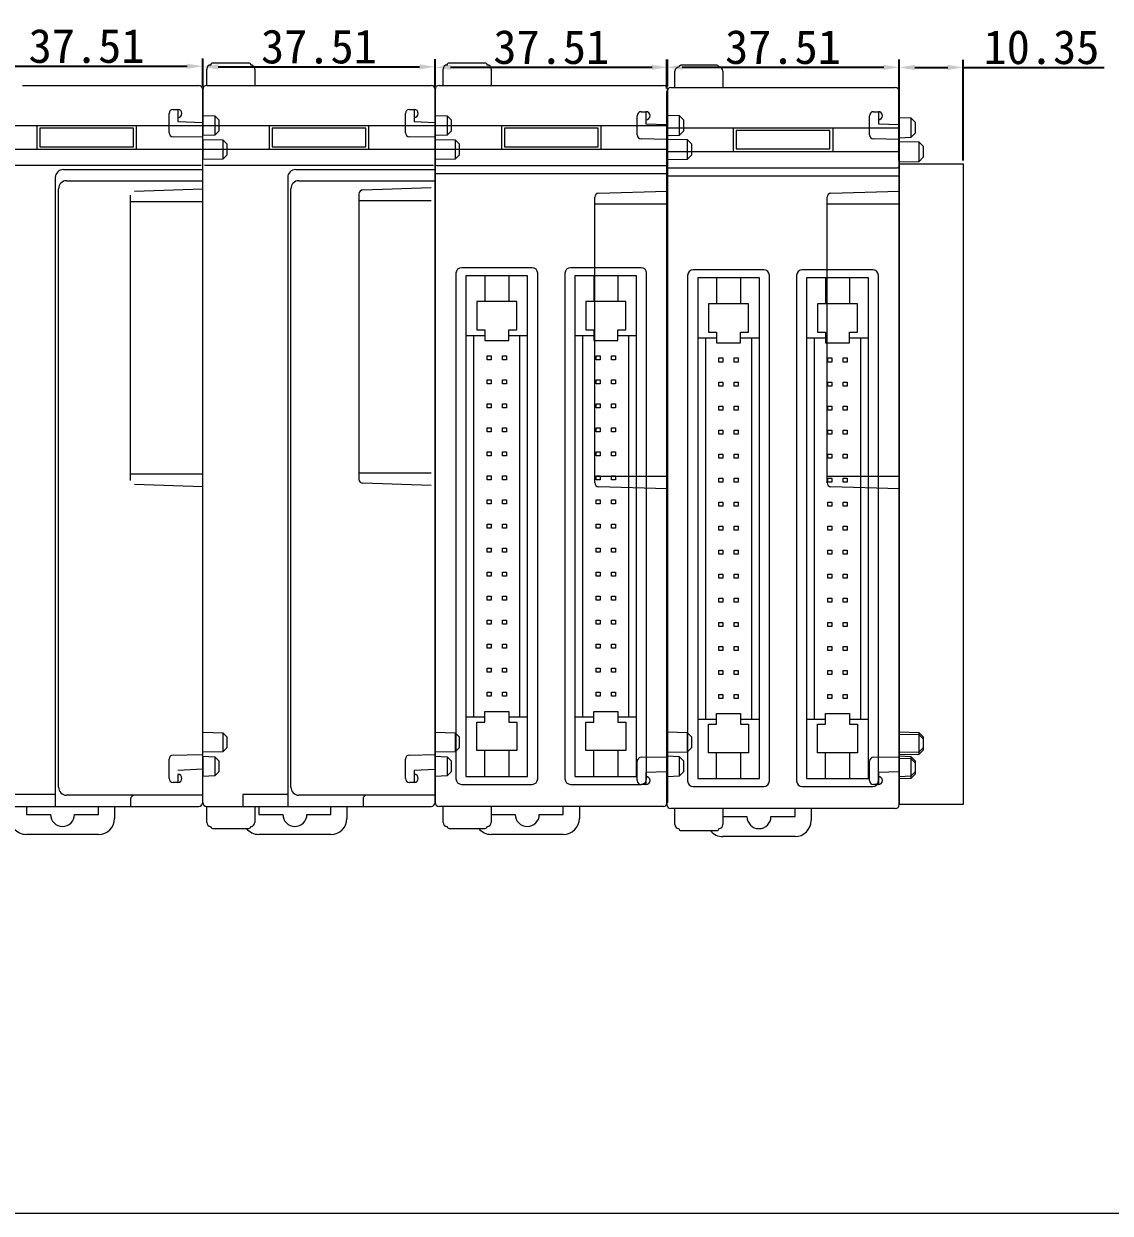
# Model space of a CAD drawing. Extents: x 33864 to 41687, y -3582 to -110.
# Drawn here: x 38381.1 to 38556.5, y -726.8 to -534.7 of the extents above; entities that cross this region are included whole.
import ezdxf

# ---------------------------------------------------------------- set-up
doc = ezdxf.new("R2010")
doc.units = 0
doc.header["$MEASUREMENT"] = 0
doc.layers.add('1', color=3, linetype='Continuous', lineweight=20)
doc.layers.add('AE_BOR', color=1, linetype='Continuous')
doc.layers.add('细实线层', color=7, linetype='Continuous')
doc.dimstyles.new('AM_ISO', dxfattribs={"dimtxt": 5.5, "dimasz": 2.5, "dimexe": 1.25, "dimexo": 0.5, "dimgap": 0.5, "dimtad": 1, "dimdsep": 46, "dimtxsty": 'Standard', "dimcen": 0, "dimclrd": 5, "dimclre": 5, "dimclrt": 1, "dimadec": 0, "dimazin": 2, "dimtp": 0.1, "dimtm": 0.1, "dimtfac": 0.71, "dimtmove": 0, "dimatfit": 3, "dimfxl": 1, "dimtfillclr": 6, "dimlwd": -1, "dimlwe": -1, "dimarcsym": 0})

# ---------------------------------------------------------------- blocks, each defined once
blk = doc.blocks.new('*D153')
at = {"layer": 'Defpoints', "color": 0, "lineweight": 0}
for p in [(38410.04, -541.57), (38372.52, -545.32), (38410.04, -545.32)]:
    blk.add_point(p, dxfattribs=at)
at = {"layer": '细实线层', "color": 5}
for p, q in [((38372.52, -544.82), (38372.52, -540.32)), ((38375.02, -541.57), (38407.54, -541.57)), ((38410.04, -544.82), (38410.04, -540.32))]:
    blk.add_line(p, q, dxfattribs=at)
at = {"layer": '细实线层', "color": 5, "lineweight": 0}
for points in [[(38375.02, -541.15), (38375.02, -541.99), (38372.52, -541.57)], [(38407.54, -541.99), (38407.54, -541.15), (38410.04, -541.57)]]:
    blk.add_solid(points, dxfattribs=at)
at = {"layer": '细实线层', "color": 1, "lineweight": 0, "insert": (38391.28, -538.32), "char_height": 5.5, "attachment_point": 5}
blk.add_mtext('37.51', dxfattribs=at)
blk = doc.blocks.new('*D154')
at = {"layer": 'Defpoints', "color": 0, "lineweight": 0}
for p in [(38447.55, -541.66), (38410.04, -545.32), (38447.55, -545.32)]:
    blk.add_point(p, dxfattribs=at)
at = {"layer": '细实线层', "color": 5}
for p, q in [((38410.04, -544.82), (38410.04, -540.41)), ((38412.54, -541.66), (38445.05, -541.66)), ((38447.55, -544.82), (38447.55, -540.41))]:
    blk.add_line(p, q, dxfattribs=at)
at = {"layer": '细实线层', "color": 5, "lineweight": 0}
for points in [[(38412.54, -541.25), (38412.54, -542.08), (38410.04, -541.66)], [(38445.05, -542.08), (38445.05, -541.25), (38447.55, -541.66)]]:
    blk.add_solid(points, dxfattribs=at)
at = {"layer": '细实线层', "color": 1, "lineweight": 0, "insert": (38428.8, -538.41), "char_height": 5.5, "attachment_point": 5}
blk.add_mtext('37.51', dxfattribs=at)
blk = doc.blocks.new('*D155')
at = {"layer": 'Defpoints', "color": 0, "lineweight": 0}
for p in [(38485.07, -541.74), (38447.55, -545.32), (38485.07, -545.32)]:
    blk.add_point(p, dxfattribs=at)
at = {"layer": '细实线层', "color": 5}
for p, q in [((38447.55, -544.82), (38447.55, -540.49)), ((38485.07, -544.82), (38485.07, -540.49)), ((38450.05, -541.74), (38482.57, -541.74))]:
    blk.add_line(p, q, dxfattribs=at)
at = {"layer": '细实线层', "color": 5, "lineweight": 0}
for points in [[(38450.05, -541.32), (38450.05, -542.15), (38447.55, -541.74)], [(38482.57, -542.15), (38482.57, -541.32), (38485.07, -541.74)]]:
    blk.add_solid(points, dxfattribs=at)
at = {"layer": '细实线层', "color": 1, "lineweight": 0, "insert": (38466.31, -538.49), "char_height": 5.5, "attachment_point": 5}
blk.add_mtext('37.51', dxfattribs=at)
blk = doc.blocks.new('*D156')
at = {"layer": 'Defpoints', "color": 0, "lineweight": 0}
for p in [(38522.48, -541.74), (38484.96, -545.67), (38522.48, -545.67)]:
    blk.add_point(p, dxfattribs=at)
at = {"layer": '细实线层', "color": 5}
for p, q in [((38484.96, -545.17), (38484.96, -540.49)), ((38522.48, -545.17), (38522.48, -540.49)), ((38487.46, -541.74), (38519.98, -541.74))]:
    blk.add_line(p, q, dxfattribs=at)
at = {"layer": '细实线层', "color": 5, "lineweight": 0}
for points in [[(38487.46, -541.33), (38487.46, -542.16), (38484.96, -541.74)], [(38519.98, -542.16), (38519.98, -541.33), (38522.48, -541.74)]]:
    blk.add_solid(points, dxfattribs=at)
at = {"layer": '细实线层', "color": 1, "lineweight": 0, "insert": (38503.72, -538.49), "char_height": 5.5, "attachment_point": 5}
blk.add_mtext('37.51', dxfattribs=at)
blk = doc.blocks.new('*D195')
at = {"layer": 'Defpoints', "color": 0, "lineweight": 0}
for p in [(38532.83, -541.76), (38522.48, -557.31), (38532.83, -557.31)]:
    blk.add_point(p, dxfattribs=at)
at = {"layer": '细实线层', "color": 5}
for p, q in [((38522.48, -556.81), (38522.48, -540.51)), ((38532.83, -556.81), (38532.83, -540.51)), ((38524.98, -541.76), (38530.33, -541.76)), ((38532.83, -541.76), (38555.58, -541.76))]:
    blk.add_line(p, q, dxfattribs=at)
at = {"layer": '细实线层', "color": 5, "lineweight": 0}
for points in [[(38524.98, -541.34), (38524.98, -542.18), (38522.48, -541.76)], [(38530.33, -542.18), (38530.33, -541.34), (38532.83, -541.76)]]:
    blk.add_solid(points, dxfattribs=at)
at = {"layer": '细实线层', "color": 1, "lineweight": 0, "insert": (38545.45, -538.51), "char_height": 5.5, "attachment_point": 5}
blk.add_mtext('10.35', dxfattribs=at)

msp = doc.modelspace()

# ---------------------------------------------------------------- linework, layer by layer
at = {"layer": '1', "color": 0, "linetype": 'Continuous'}
for p, q in [((38417.478, -541.047), (38411.657, -541.047)), ((38455.64, -541.047), (38449.819, -541.047)), ((38493.049, -541.401), (38487.228, -541.401)), ((38410.687, -544.669), (38410.687, -542.017)), ((38418.448, -542.017), (38418.448, -544.669)), ((38448.849, -544.669), (38448.849, -542.017)), ((38456.61, -542.017), (38456.61, -544.669)), ((38486.258, -545.024), (38486.258, -542.372)), ((38494.02, -542.372), (38494.02, -545.024)), ((38380.934, -544.669), (38409.393, -544.669)), ((38410.04, -545.316), (38410.04, -549.52)), ((38410.04, -550.655), (38410.04, -545.316)), ((38410.687, -544.669), (38418.448, -544.669)), ((38418.448, -544.669), (38446.908, -544.669)), ((38447.555, -545.316), (38447.555, -549.52)), ((38447.555, -550.629), (38447.555, -545.316)), ((38447.555, -545.316), (38447.555, -549.52)), ((38448.202, -544.669), (38448.849, -544.669)), ((38448.849, -544.669), (38456.61, -544.669)), ((38456.61, -544.669), (38484.423, -544.669)), ((38485.07, -545.316), (38485.07, -549.52)), ((38485.611, -545.024), (38486.258, -545.024)), ((38486.258, -545.024), (38494.02, -545.024)), ((38494.02, -545.024), (38521.832, -545.024)), ((38484.964, -550.983), (38484.964, -545.67)), ((38522.479, -545.67), (38522.479, -549.875)), ((38522.479, -550.983), (38522.479, -545.67)), ((38404.607, -552.313), (38404.607, -549.197)), ((38405.254, -548.55), (38406.03, -548.55)), ((38406.03, -548.55), (38406.03, -549.844)), ((38442.769, -552.313), (38442.769, -549.197)), ((38443.415, -548.55), (38444.191, -548.55)), ((38444.191, -548.55), (38444.191, -549.844)), ((38480.825, -548.904), (38481.601, -548.904)), ((38481.601, -548.904), (38481.601, -550.198)), ((38518.34, -548.904), (38519.116, -548.904)), ((38519.116, -548.904), (38519.116, -550.198)), ((38372.525, -551.137), (38410.04, -551.137)), ((38383.262, -551.137), (38383.262, -555.018)), ((38399.303, -551.137), (38399.303, -555.018)), ((38406.03, -549.844), (38406.03, -550.491)), ((38406.03, -550.491), (38410.04, -550.655)), ((38410.04, -549.52), (38410.04, -552.754)), ((38410.04, -549.52), (38411.98, -549.585)), ((38410.04, -553.045), (38410.04, -550.655)), ((38410.04, -551.137), (38447.555, -551.137)), ((38411.98, -549.585), (38412.627, -550.232)), ((38411.98, -549.585), (38411.98, -552.69)), ((38412.627, -550.232), (38412.627, -552.043)), ((38420.777, -551.137), (38420.777, -555.018)), ((38436.818, -551.137), (38436.818, -555.018)), ((38444.191, -549.844), (38444.191, -550.491)), ((38444.191, -550.491), (38447.555, -550.629)), ((38447.555, -549.52), (38447.555, -552.754)), ((38447.555, -549.52), (38447.555, -552.754)), ((38447.555, -549.52), (38449.495, -549.585)), ((38447.555, -553.034), (38447.555, -550.629)), ((38447.555, -553.045), (38447.555, -550.655)), ((38447.555, -551.137), (38485.07, -551.137)), ((38449.495, -549.585), (38450.142, -550.232)), ((38449.495, -549.585), (38449.495, -552.69)), ((38450.142, -550.232), (38450.142, -552.043)), ((38458.292, -551.137), (38458.292, -555.018)), ((38474.333, -551.137), (38474.333, -555.018)), ((38480.178, -552.667), (38480.178, -549.551)), ((38481.601, -550.198), (38481.601, -550.845)), ((38481.601, -550.845), (38484.964, -550.983)), ((38484.964, -553.388), (38484.964, -550.983)), ((38487.01, -549.585), (38485.07, -549.52)), ((38485.07, -549.52), (38485.07, -552.754)), ((38487.01, -552.69), (38487.01, -549.585)), ((38487.01, -549.585), (38487.657, -550.232)), ((38487.657, -550.232), (38487.657, -552.043)), ((38517.693, -552.667), (38517.693, -549.551)), ((38519.116, -550.198), (38519.116, -550.845)), ((38519.116, -550.845), (38522.479, -550.983)), ((38524.42, -549.939), (38522.479, -549.875)), ((38522.479, -549.875), (38522.479, -553.109)), ((38522.479, -553.388), (38522.479, -550.983)), ((38524.42, -553.044), (38524.42, -549.939)), ((38524.42, -549.939), (38525.066, -550.586)), ((38525.066, -550.586), (38525.066, -552.397)), ((38383.721, -551.59), (38383.721, -554.565)), ((38398.856, -551.59), (38383.721, -551.59)), ((38398.856, -554.565), (38398.856, -551.59)), ((38410.04, -553.045), (38404.984, -552.959)), ((38411.98, -552.69), (38410.04, -552.754)), ((38410.04, -561.363), (38410.04, -553.045)), ((38412.627, -552.043), (38411.98, -552.69)), ((38421.236, -551.59), (38421.236, -554.565)), ((38436.371, -551.59), (38421.236, -551.59)), ((38436.371, -554.565), (38436.371, -551.59)), ((38447.555, -553.034), (38443.404, -552.959)), ((38449.495, -552.69), (38447.555, -552.754)), ((38447.555, -552.754), (38447.555, -553.401)), ((38447.555, -561.363), (38447.555, -553.034)), ((38450.142, -552.043), (38449.495, -552.69)), ((38473.88, -551.59), (38458.745, -551.59)), ((38458.745, -551.59), (38458.745, -554.565)), ((38473.88, -554.565), (38473.88, -551.59)), ((38484.964, -551.492), (38522.479, -551.492)), ((38485.07, -552.754), (38487.01, -552.69)), ((38485.07, -552.754), (38485.07, -553.401)), ((38487.01, -552.69), (38487.657, -552.043)), ((38495.701, -551.492), (38495.701, -555.373)), ((38511.289, -551.944), (38496.154, -551.944)), ((38496.154, -551.944), (38496.154, -554.92)), ((38511.289, -554.92), (38511.289, -551.944)), ((38511.742, -551.492), (38511.742, -555.373)), ((38522.479, -553.109), (38524.42, -553.044)), ((38522.479, -553.109), (38522.479, -553.756)), ((38524.42, -553.044), (38525.066, -552.397)), ((38410.04, -555.018), (38372.525, -555.018)), ((38383.721, -554.565), (38398.856, -554.565)), ((38410.04, -553.401), (38410.04, -556.635)), ((38410.04, -553.401), (38413.274, -553.466)), ((38447.555, -555.018), (38410.04, -555.018)), ((38413.274, -553.466), (38413.274, -556.571)), ((38413.274, -553.466), (38413.921, -554.113)), ((38413.921, -554.113), (38413.921, -555.924)), ((38421.236, -554.565), (38436.371, -554.565)), ((38447.555, -553.401), (38447.555, -556.635)), ((38447.555, -553.401), (38447.555, -556.635)), ((38447.555, -553.401), (38450.789, -553.466)), ((38485.07, -555.018), (38447.555, -555.018)), ((38450.789, -553.466), (38450.789, -556.571)), ((38450.789, -553.466), (38451.436, -554.113)), ((38451.436, -554.113), (38451.436, -555.924)), ((38458.745, -554.565), (38473.88, -554.565)), ((38484.964, -553.388), (38480.814, -553.314)), ((38484.964, -561.718), (38484.964, -553.388)), ((38488.304, -553.466), (38485.07, -553.401)), ((38485.07, -553.401), (38485.07, -556.635)), ((38488.304, -556.571), (38488.304, -553.466)), ((38488.304, -553.466), (38488.951, -554.113)), ((38488.951, -554.113), (38488.951, -555.924)), ((38496.154, -554.92), (38511.289, -554.92)), ((38522.479, -553.388), (38518.329, -553.314)), ((38522.479, -561.718), (38522.479, -553.388)), ((38525.713, -553.82), (38522.479, -553.756)), ((38522.479, -553.756), (38522.479, -556.99)), ((38525.713, -556.925), (38525.713, -553.82)), ((38525.713, -553.82), (38526.36, -554.467)), ((38526.36, -554.467), (38526.36, -556.278)), ((38413.274, -556.571), (38410.04, -556.635)), ((38413.921, -555.924), (38413.274, -556.571)), ((38450.789, -556.571), (38447.555, -556.635)), ((38447.555, -556.635), (38447.555, -649.129)), ((38451.436, -555.924), (38450.789, -556.571)), ((38522.479, -555.373), (38484.964, -555.373)), ((38485.07, -556.635), (38488.304, -556.571)), ((38485.07, -556.635), (38485.07, -649.129)), ((38488.304, -556.571), (38488.951, -555.924)), ((38522.479, -556.99), (38525.713, -556.925)), ((38522.479, -556.99), (38522.479, -649.483)), ((38525.713, -556.925), (38526.36, -556.278)), ((38409.781, -557.605), (38372.784, -557.605)), ((38387.531, -558.252), (38410.04, -558.252)), ((38447.296, -557.605), (38410.299, -557.605)), ((38425.046, -558.252), (38447.555, -558.252)), ((38447.555, -558.899), (38485.07, -558.899)), ((38447.814, -557.605), (38484.811, -557.605)), ((38485.223, -557.96), (38522.22, -557.96)), ((38522.479, -557.313), (38522.479, -660.803)), ((38386.237, -559.546), (38386.237, -661.095)), ((38388.048, -560.049), (38410.04, -560.049)), ((38423.752, -559.546), (38423.752, -661.095)), ((38425.563, -560.049), (38447.555, -560.049)), ((38484.964, -559.253), (38522.479, -559.253)), ((38386.755, -657.99), (38386.755, -561.343)), ((38398.397, -608.466), (38398.397, -562.377)), ((38399.023, -561.731), (38410.04, -561.363)), ((38410.04, -609.48), (38410.04, -561.363)), ((38424.27, -657.99), (38424.27, -561.343)), ((38435.266, -608.276), (38435.266, -562.188)), ((38435.891, -561.541), (38446.908, -561.174)), ((38447.555, -609.48), (38447.555, -561.363)), ((38473.322, -608.82), (38473.322, -562.731)), ((38473.947, -562.085), (38484.964, -561.718)), ((38484.964, -609.834), (38484.964, -561.718)), ((38510.837, -608.82), (38510.837, -562.731)), ((38511.462, -562.085), (38522.479, -561.718)), ((38522.479, -609.834), (38522.479, -561.718)), ((38398.397, -563.43), (38410.04, -563.43)), ((38435.266, -563.237), (38446.908, -563.237)), ((38473.322, -563.781), (38484.964, -563.781)), ((38510.837, -563.781), (38522.479, -563.781)), ((38463.208, -574.099), (38451.824, -574.099)), ((38480.801, -574.099), (38469.417, -574.099)), ((38450.918, -575.005), (38450.918, -656.632)), ((38452.535, -575.393), (38452.535, -656.244)), ((38462.496, -575.393), (38452.535, -575.393)), ((38455.575, -575.393), (38455.575, -579.565)), ((38459.456, -575.393), (38459.456, -579.565)), ((38462.496, -656.244), (38462.496, -575.393)), ((38464.113, -656.632), (38464.113, -575.005)), ((38468.512, -575.005), (38468.512, -656.632)), ((38470.129, -575.393), (38470.129, -656.244)), ((38480.089, -575.393), (38470.129, -575.393)), ((38473.169, -575.393), (38473.169, -579.565)), ((38477.049, -575.393), (38477.049, -579.565)), ((38480.089, -656.244), (38480.089, -575.393)), ((38481.706, -656.632), (38481.706, -575.005)), ((38488.328, -575.359), (38488.328, -656.986)), ((38500.617, -574.453), (38489.233, -574.453)), ((38489.945, -575.747), (38489.945, -656.598)), ((38499.905, -575.747), (38489.945, -575.747)), ((38492.985, -575.747), (38492.985, -579.919)), ((38496.865, -575.747), (38496.865, -579.919)), ((38499.905, -656.598), (38499.905, -575.747)), ((38501.523, -656.986), (38501.523, -575.359)), ((38505.921, -575.359), (38505.921, -656.986)), ((38518.21, -574.453), (38506.826, -574.453)), ((38507.538, -575.747), (38507.538, -656.598)), ((38517.499, -575.747), (38507.538, -575.747)), ((38510.578, -575.747), (38510.578, -579.919)), ((38514.459, -575.747), (38514.459, -579.919)), ((38517.499, -656.598), (38517.499, -575.747)), ((38519.116, -656.986), (38519.116, -575.359)), ((38455.575, -579.565), (38454.282, -579.565)), ((38454.282, -579.565), (38454.282, -584.157)), ((38459.456, -579.565), (38455.575, -579.565)), ((38460.75, -579.565), (38459.456, -579.565)), ((38460.75, -584.157), (38460.75, -579.565)), ((38473.169, -579.565), (38471.875, -579.565)), ((38471.875, -579.565), (38471.875, -584.157)), ((38477.049, -579.565), (38473.169, -579.565)), ((38478.343, -579.565), (38477.049, -579.565)), ((38478.343, -584.157), (38478.343, -579.565)), ((38492.985, -579.919), (38491.691, -579.919)), ((38491.691, -579.919), (38491.691, -584.511)), ((38496.865, -579.919), (38492.985, -579.919)), ((38498.159, -579.919), (38496.865, -579.919)), ((38498.159, -584.511), (38498.159, -579.919)), ((38510.578, -579.919), (38509.284, -579.919)), ((38509.284, -579.919), (38509.284, -584.511)), ((38514.459, -579.919), (38510.578, -579.919)), ((38515.752, -579.919), (38514.459, -579.919)), ((38515.752, -584.511), (38515.752, -579.919)), ((38452.535, -585.051), (38455.575, -585.051)), ((38453.829, -646.632), (38453.829, -585.051)), ((38454.282, -584.157), (38455.575, -584.157)), ((38455.575, -584.157), (38455.575, -585.871)), ((38459.456, -584.157), (38460.75, -584.157)), ((38459.456, -585.871), (38459.456, -584.157)), ((38459.456, -585.051), (38462.496, -585.051)), ((38461.203, -585.051), (38461.203, -646.632)), ((38470.129, -585.051), (38473.169, -585.051)), ((38471.422, -646.632), (38471.422, -585.051)), ((38471.875, -584.157), (38473.169, -584.157)), ((38473.169, -584.157), (38473.169, -585.871)), ((38477.049, -585.871), (38477.049, -584.157)), ((38477.049, -584.157), (38478.343, -584.157)), ((38477.049, -585.051), (38480.089, -585.051)), ((38478.796, -585.051), (38478.796, -646.632)), ((38489.945, -585.406), (38492.985, -585.406)), ((38491.238, -646.987), (38491.238, -585.406)), ((38491.691, -584.511), (38492.985, -584.511)), ((38492.985, -584.511), (38492.985, -586.225)), ((38496.865, -584.511), (38498.159, -584.511)), ((38496.865, -586.225), (38496.865, -584.511)), ((38496.865, -585.406), (38499.905, -585.406)), ((38498.612, -585.406), (38498.612, -646.987)), ((38507.538, -585.406), (38510.578, -585.406)), ((38508.831, -646.987), (38508.831, -585.406)), ((38509.284, -584.511), (38510.578, -584.511)), ((38510.578, -584.511), (38510.578, -586.225)), ((38514.459, -586.225), (38514.459, -584.511)), ((38514.459, -584.511), (38515.752, -584.511)), ((38514.459, -585.406), (38517.499, -585.406)), ((38516.205, -585.406), (38516.205, -646.987)), ((38455.575, -585.871), (38459.456, -585.871)), ((38473.169, -585.871), (38477.049, -585.871)), ((38492.985, -586.225), (38496.865, -586.225)), ((38510.578, -586.225), (38514.459, -586.225)), ((38455.963, -588.976), (38455.963, -588.329)), ((38455.963, -588.329), (38456.61, -588.329)), ((38456.61, -588.976), (38455.963, -588.976)), ((38456.61, -588.329), (38456.61, -588.976)), ((38458.421, -588.976), (38458.421, -588.329)), ((38458.421, -588.329), (38459.068, -588.329)), ((38459.068, -588.976), (38458.421, -588.976)), ((38459.068, -588.329), (38459.068, -588.976)), ((38473.557, -588.976), (38473.557, -588.329)), ((38473.557, -588.329), (38474.203, -588.329)), ((38474.203, -588.976), (38473.557, -588.976)), ((38474.203, -588.329), (38474.203, -588.976)), ((38476.015, -588.976), (38476.015, -588.329)), ((38476.015, -588.329), (38476.661, -588.329)), ((38476.661, -588.976), (38476.015, -588.976)), ((38476.661, -588.329), (38476.661, -588.976)), ((38493.373, -589.33), (38493.373, -588.683)), ((38493.373, -588.683), (38494.02, -588.683)), ((38494.02, -589.33), (38493.373, -589.33)), ((38494.02, -588.683), (38494.02, -589.33)), ((38495.831, -589.33), (38495.831, -588.683)), ((38495.831, -588.683), (38496.477, -588.683)), ((38496.477, -589.33), (38495.831, -589.33)), ((38496.477, -588.683), (38496.477, -589.33)), ((38510.966, -589.33), (38510.966, -588.683)), ((38510.966, -588.683), (38511.613, -588.683)), ((38511.613, -589.33), (38510.966, -589.33)), ((38511.613, -588.683), (38511.613, -589.33)), ((38513.424, -589.33), (38513.424, -588.683)), ((38513.424, -588.683), (38514.071, -588.683)), ((38514.071, -589.33), (38513.424, -589.33)), ((38514.071, -588.683), (38514.071, -589.33)), ((38455.963, -592.857), (38455.963, -592.21)), ((38455.963, -592.21), (38456.61, -592.21)), ((38456.61, -592.857), (38455.963, -592.857)), ((38456.61, -592.21), (38456.61, -592.857)), ((38458.421, -592.857), (38458.421, -592.21)), ((38458.421, -592.21), (38459.068, -592.21)), ((38459.068, -592.857), (38458.421, -592.857)), ((38459.068, -592.21), (38459.068, -592.857)), ((38473.557, -592.857), (38473.557, -592.21)), ((38473.557, -592.21), (38474.203, -592.21)), ((38474.203, -592.857), (38473.557, -592.857)), ((38474.203, -592.21), (38474.203, -592.857)), ((38476.015, -592.857), (38476.015, -592.21)), ((38476.015, -592.21), (38476.661, -592.21)), ((38476.661, -592.857), (38476.015, -592.857)), ((38476.661, -592.21), (38476.661, -592.857)), ((38493.373, -593.211), (38493.373, -592.564)), ((38493.373, -592.564), (38494.02, -592.564)), ((38494.02, -593.211), (38493.373, -593.211)), ((38494.02, -592.564), (38494.02, -593.211)), ((38495.831, -593.211), (38495.831, -592.564)), ((38495.831, -592.564), (38496.477, -592.564)), ((38496.477, -593.211), (38495.831, -593.211)), ((38496.477, -592.564), (38496.477, -593.211)), ((38510.966, -593.211), (38510.966, -592.564)), ((38510.966, -592.564), (38511.613, -592.564)), ((38511.613, -593.211), (38510.966, -593.211)), ((38511.613, -592.564), (38511.613, -593.211)), ((38513.424, -593.211), (38513.424, -592.564)), ((38513.424, -592.564), (38514.071, -592.564)), ((38514.071, -593.211), (38513.424, -593.211)), ((38514.071, -592.564), (38514.071, -593.211)), ((38455.963, -596.737), (38455.963, -596.091)), ((38455.963, -596.091), (38456.61, -596.091)), ((38456.61, -596.737), (38455.963, -596.737)), ((38456.61, -596.091), (38456.61, -596.737)), ((38458.421, -596.737), (38458.421, -596.091)), ((38458.421, -596.091), (38459.068, -596.091)), ((38459.068, -596.737), (38458.421, -596.737)), ((38459.068, -596.091), (38459.068, -596.737)), ((38473.557, -596.737), (38473.557, -596.091)), ((38473.557, -596.091), (38474.203, -596.091)), ((38474.203, -596.737), (38473.557, -596.737)), ((38474.203, -596.091), (38474.203, -596.737)), ((38476.015, -596.737), (38476.015, -596.091)), ((38476.015, -596.091), (38476.661, -596.091)), ((38476.661, -596.737), (38476.015, -596.737)), ((38476.661, -596.091), (38476.661, -596.737)), ((38493.373, -597.092), (38493.373, -596.445)), ((38493.373, -596.445), (38494.02, -596.445)), ((38494.02, -597.092), (38493.373, -597.092)), ((38494.02, -596.445), (38494.02, -597.092)), ((38495.831, -597.092), (38495.831, -596.445)), ((38495.831, -596.445), (38496.477, -596.445)), ((38496.477, -597.092), (38495.831, -597.092)), ((38496.477, -596.445), (38496.477, -597.092)), ((38510.966, -597.092), (38510.966, -596.445)), ((38510.966, -596.445), (38511.613, -596.445)), ((38511.613, -597.092), (38510.966, -597.092)), ((38511.613, -596.445), (38511.613, -597.092)), ((38513.424, -597.092), (38513.424, -596.445)), ((38513.424, -596.445), (38514.071, -596.445)), ((38514.071, -597.092), (38513.424, -597.092)), ((38514.071, -596.445), (38514.071, -597.092)), ((38455.963, -600.618), (38455.963, -599.972)), ((38455.963, -599.972), (38456.61, -599.972)), ((38456.61, -600.618), (38455.963, -600.618)), ((38456.61, -599.972), (38456.61, -600.618)), ((38458.421, -600.618), (38458.421, -599.972)), ((38458.421, -599.972), (38459.068, -599.972)), ((38459.068, -600.618), (38458.421, -600.618)), ((38459.068, -599.972), (38459.068, -600.618)), ((38473.557, -600.618), (38473.557, -599.972)), ((38473.557, -599.972), (38474.203, -599.972)), ((38474.203, -600.618), (38473.557, -600.618)), ((38474.203, -599.972), (38474.203, -600.618)), ((38476.015, -600.618), (38476.015, -599.972)), ((38476.015, -599.972), (38476.661, -599.972)), ((38476.661, -600.618), (38476.015, -600.618)), ((38476.661, -599.972), (38476.661, -600.618)), ((38493.373, -600.973), (38493.373, -600.326)), ((38493.373, -600.326), (38494.02, -600.326)), ((38494.02, -600.973), (38493.373, -600.973)), ((38494.02, -600.326), (38494.02, -600.973)), ((38495.831, -600.973), (38495.831, -600.326)), ((38495.831, -600.326), (38496.477, -600.326)), ((38496.477, -600.973), (38495.831, -600.973)), ((38496.477, -600.326), (38496.477, -600.973)), ((38510.966, -600.973), (38510.966, -600.326)), ((38510.966, -600.326), (38511.613, -600.326)), ((38511.613, -600.973), (38510.966, -600.973)), ((38511.613, -600.326), (38511.613, -600.973)), ((38513.424, -600.973), (38513.424, -600.326)), ((38513.424, -600.326), (38514.071, -600.326)), ((38514.071, -600.973), (38513.424, -600.973)), ((38514.071, -600.326), (38514.071, -600.973)), ((38455.963, -604.499), (38455.963, -603.852)), ((38455.963, -603.852), (38456.61, -603.852)), ((38456.61, -604.499), (38455.963, -604.499)), ((38456.61, -603.852), (38456.61, -604.499)), ((38458.421, -604.499), (38458.421, -603.852)), ((38458.421, -603.852), (38459.068, -603.852)), ((38459.068, -604.499), (38458.421, -604.499)), ((38459.068, -603.852), (38459.068, -604.499)), ((38473.557, -604.499), (38473.557, -603.852)), ((38473.557, -603.852), (38474.203, -603.852)), ((38474.203, -604.499), (38473.557, -604.499)), ((38474.203, -603.852), (38474.203, -604.499)), ((38476.015, -604.499), (38476.015, -603.852)), ((38476.015, -603.852), (38476.661, -603.852)), ((38476.661, -604.499), (38476.015, -604.499)), ((38476.661, -603.852), (38476.661, -604.499)), ((38493.373, -604.853), (38493.373, -604.207)), ((38493.373, -604.207), (38494.02, -604.207)), ((38494.02, -604.853), (38493.373, -604.853)), ((38494.02, -604.207), (38494.02, -604.853)), ((38495.831, -604.853), (38495.831, -604.207)), ((38495.831, -604.207), (38496.477, -604.207)), ((38496.477, -604.853), (38495.831, -604.853)), ((38496.477, -604.207), (38496.477, -604.853)), ((38510.966, -604.853), (38510.966, -604.207)), ((38510.966, -604.207), (38511.613, -604.207)), ((38511.613, -604.853), (38510.966, -604.853)), ((38511.613, -604.207), (38511.613, -604.853)), ((38513.424, -604.853), (38513.424, -604.207)), ((38513.424, -604.207), (38514.071, -604.207)), ((38514.071, -604.853), (38513.424, -604.853)), ((38514.071, -604.207), (38514.071, -604.853)), ((38398.397, -607.41), (38410.04, -607.413)), ((38435.266, -607.22), (38446.908, -607.224)), ((38455.963, -608.38), (38455.963, -607.733)), ((38455.963, -607.733), (38456.61, -607.733)), ((38456.61, -608.38), (38455.963, -608.38)), ((38456.61, -607.733), (38456.61, -608.38)), ((38458.421, -608.38), (38458.421, -607.733)), ((38458.421, -607.733), (38459.068, -607.733)), ((38459.068, -608.38), (38458.421, -608.38)), ((38459.068, -607.733), (38459.068, -608.38)), ((38473.322, -607.764), (38484.964, -607.764)), ((38473.557, -608.38), (38473.557, -607.733)), ((38473.557, -607.733), (38474.203, -607.733)), ((38474.203, -608.38), (38473.557, -608.38)), ((38474.203, -607.733), (38474.203, -608.38)), ((38476.015, -607.733), (38476.661, -607.733)), ((38476.015, -608.38), (38476.015, -607.733)), ((38476.661, -608.38), (38476.015, -608.38)), ((38476.661, -607.733), (38476.661, -608.38)), ((38493.373, -608.734), (38493.373, -608.088)), ((38493.373, -608.088), (38494.02, -608.088)), ((38494.02, -608.734), (38493.373, -608.734)), ((38494.02, -608.088), (38494.02, -608.734)), ((38495.831, -608.734), (38495.831, -608.088)), ((38495.831, -608.088), (38496.477, -608.088)), ((38496.477, -608.734), (38495.831, -608.734)), ((38496.477, -608.088), (38496.477, -608.734)), ((38510.837, -607.764), (38522.479, -607.764)), ((38510.966, -608.734), (38510.966, -608.088)), ((38510.966, -608.088), (38511.613, -608.088)), ((38511.613, -608.734), (38510.966, -608.734)), ((38511.613, -608.088), (38511.613, -608.734)), ((38513.424, -608.088), (38514.071, -608.088)), ((38513.424, -608.734), (38513.424, -608.088)), ((38514.071, -608.734), (38513.424, -608.734)), ((38514.071, -608.088), (38514.071, -608.734)), ((38410.04, -609.48), (38399.023, -609.112)), ((38410.04, -652.719), (38410.04, -609.48)), ((38446.908, -609.29), (38435.891, -608.923)), ((38447.555, -652.73), (38447.555, -609.48)), ((38447.555, -652.719), (38447.555, -609.48)), ((38484.964, -609.834), (38473.947, -609.467)), ((38484.964, -653.085), (38484.964, -609.834)), ((38522.479, -609.834), (38511.462, -609.467)), ((38522.479, -653.085), (38522.479, -609.834)), ((38455.963, -612.261), (38455.963, -611.614)), ((38455.963, -611.614), (38456.61, -611.614)), ((38456.61, -612.261), (38455.963, -612.261)), ((38456.61, -611.614), (38456.61, -612.261)), ((38458.421, -611.614), (38459.068, -611.614)), ((38458.421, -612.261), (38458.421, -611.614)), ((38459.068, -612.261), (38458.421, -612.261)), ((38459.068, -611.614), (38459.068, -612.261)), ((38473.557, -612.261), (38473.557, -611.614)), ((38473.557, -611.614), (38474.203, -611.614)), ((38474.203, -612.261), (38473.557, -612.261)), ((38474.203, -611.614), (38474.203, -612.261)), ((38476.015, -611.614), (38476.661, -611.614)), ((38476.015, -612.261), (38476.015, -611.614)), ((38476.661, -612.261), (38476.015, -612.261)), ((38476.661, -611.614), (38476.661, -612.261)), ((38493.373, -612.615), (38493.373, -611.968)), ((38493.373, -611.968), (38494.02, -611.968)), ((38494.02, -612.615), (38493.373, -612.615)), ((38494.02, -611.968), (38494.02, -612.615)), ((38495.831, -611.968), (38496.477, -611.968)), ((38495.831, -612.615), (38495.831, -611.968)), ((38496.477, -612.615), (38495.831, -612.615)), ((38496.477, -611.968), (38496.477, -612.615)), ((38510.966, -612.615), (38510.966, -611.968)), ((38510.966, -611.968), (38511.613, -611.968)), ((38511.613, -612.615), (38510.966, -612.615)), ((38511.613, -611.968), (38511.613, -612.615)), ((38513.424, -611.968), (38514.071, -611.968)), ((38513.424, -612.615), (38513.424, -611.968)), ((38514.071, -612.615), (38513.424, -612.615)), ((38514.071, -611.968), (38514.071, -612.615)), ((38455.963, -616.142), (38455.963, -615.495)), ((38455.963, -615.495), (38456.61, -615.495)), ((38456.61, -616.142), (38455.963, -616.142)), ((38456.61, -615.495), (38456.61, -616.142)), ((38458.421, -616.142), (38458.421, -615.495)), ((38458.421, -615.495), (38459.068, -615.495)), ((38459.068, -616.142), (38458.421, -616.142)), ((38459.068, -615.495), (38459.068, -616.142)), ((38473.557, -616.142), (38473.557, -615.495)), ((38473.557, -615.495), (38474.203, -615.495)), ((38474.203, -616.142), (38473.557, -616.142)), ((38474.203, -615.495), (38474.203, -616.142)), ((38476.015, -615.495), (38476.661, -615.495)), ((38476.015, -616.142), (38476.015, -615.495)), ((38476.661, -616.142), (38476.015, -616.142)), ((38476.661, -615.495), (38476.661, -616.142)), ((38493.373, -616.496), (38493.373, -615.849)), ((38493.373, -615.849), (38494.02, -615.849)), ((38494.02, -616.496), (38493.373, -616.496)), ((38494.02, -615.849), (38494.02, -616.496)), ((38495.831, -616.496), (38495.831, -615.849)), ((38495.831, -615.849), (38496.477, -615.849)), ((38496.477, -616.496), (38495.831, -616.496)), ((38496.477, -615.849), (38496.477, -616.496)), ((38510.966, -616.496), (38510.966, -615.849)), ((38510.966, -615.849), (38511.613, -615.849)), ((38511.613, -616.496), (38510.966, -616.496)), ((38511.613, -615.849), (38511.613, -616.496)), ((38513.424, -615.849), (38514.071, -615.849)), ((38513.424, -616.496), (38513.424, -615.849)), ((38514.071, -616.496), (38513.424, -616.496)), ((38514.071, -615.849), (38514.071, -616.496)), ((38455.963, -620.023), (38455.963, -619.376)), ((38455.963, -619.376), (38456.61, -619.376)), ((38456.61, -620.023), (38455.963, -620.023)), ((38456.61, -619.376), (38456.61, -620.023)), ((38458.421, -620.023), (38458.421, -619.376)), ((38458.421, -619.376), (38459.068, -619.376)), ((38459.068, -620.023), (38458.421, -620.023)), ((38459.068, -619.376), (38459.068, -620.023)), ((38473.557, -620.023), (38473.557, -619.376)), ((38473.557, -619.376), (38474.203, -619.376)), ((38474.203, -620.023), (38473.557, -620.023)), ((38474.203, -619.376), (38474.203, -620.023)), ((38476.015, -620.023), (38476.015, -619.376)), ((38476.015, -619.376), (38476.661, -619.376)), ((38476.661, -620.023), (38476.015, -620.023)), ((38476.661, -619.376), (38476.661, -620.023)), ((38493.373, -620.377), (38493.373, -619.73)), ((38493.373, -619.73), (38494.02, -619.73)), ((38494.02, -620.377), (38493.373, -620.377)), ((38494.02, -619.73), (38494.02, -620.377)), ((38495.831, -620.377), (38495.831, -619.73)), ((38495.831, -619.73), (38496.477, -619.73)), ((38496.477, -620.377), (38495.831, -620.377)), ((38496.477, -619.73), (38496.477, -620.377)), ((38510.966, -620.377), (38510.966, -619.73)), ((38510.966, -619.73), (38511.613, -619.73)), ((38511.613, -620.377), (38510.966, -620.377)), ((38511.613, -619.73), (38511.613, -620.377)), ((38513.424, -620.377), (38513.424, -619.73)), ((38513.424, -619.73), (38514.071, -619.73)), ((38514.071, -620.377), (38513.424, -620.377)), ((38514.071, -619.73), (38514.071, -620.377)), ((38455.963, -623.903), (38455.963, -623.257)), ((38455.963, -623.257), (38456.61, -623.257)), ((38456.61, -623.903), (38455.963, -623.903)), ((38456.61, -623.257), (38456.61, -623.903)), ((38458.421, -623.257), (38459.068, -623.257)), ((38458.421, -623.903), (38458.421, -623.257)), ((38459.068, -623.903), (38458.421, -623.903)), ((38459.068, -623.257), (38459.068, -623.903)), ((38473.557, -623.903), (38473.557, -623.257)), ((38473.557, -623.257), (38474.203, -623.257)), ((38474.203, -623.903), (38473.557, -623.903)), ((38474.203, -623.257), (38474.203, -623.903)), ((38476.015, -623.257), (38476.661, -623.257)), ((38476.015, -623.903), (38476.015, -623.257)), ((38476.661, -623.903), (38476.015, -623.903)), ((38476.661, -623.257), (38476.661, -623.903)), ((38493.373, -624.258), (38493.373, -623.611)), ((38493.373, -623.611), (38494.02, -623.611)), ((38494.02, -624.258), (38493.373, -624.258)), ((38494.02, -623.611), (38494.02, -624.258)), ((38495.831, -623.611), (38496.477, -623.611)), ((38495.831, -624.258), (38495.831, -623.611)), ((38496.477, -624.258), (38495.831, -624.258)), ((38496.477, -623.611), (38496.477, -624.258)), ((38510.966, -624.258), (38510.966, -623.611)), ((38510.966, -623.611), (38511.613, -623.611)), ((38511.613, -624.258), (38510.966, -624.258)), ((38511.613, -623.611), (38511.613, -624.258)), ((38513.424, -623.611), (38514.071, -623.611)), ((38513.424, -624.258), (38513.424, -623.611)), ((38514.071, -624.258), (38513.424, -624.258)), ((38514.071, -623.611), (38514.071, -624.258)), ((38455.963, -627.784), (38455.963, -627.138)), ((38455.963, -627.138), (38456.61, -627.138)), ((38456.61, -627.784), (38455.963, -627.784)), ((38456.61, -627.138), (38456.61, -627.784)), ((38458.421, -627.784), (38458.421, -627.138)), ((38458.421, -627.138), (38459.068, -627.138)), ((38459.068, -627.784), (38458.421, -627.784)), ((38459.068, -627.138), (38459.068, -627.784)), ((38473.557, -627.784), (38473.557, -627.138)), ((38473.557, -627.138), (38474.203, -627.138)), ((38474.203, -627.784), (38473.557, -627.784)), ((38474.203, -627.138), (38474.203, -627.784)), ((38476.015, -627.784), (38476.015, -627.138)), ((38476.015, -627.138), (38476.661, -627.138)), ((38476.661, -627.784), (38476.015, -627.784)), ((38476.661, -627.138), (38476.661, -627.784)), ((38493.373, -628.139), (38493.373, -627.492)), ((38493.373, -627.492), (38494.02, -627.492)), ((38494.02, -627.492), (38494.02, -628.139)), ((38495.831, -628.139), (38495.831, -627.492)), ((38495.831, -627.492), (38496.477, -627.492)), ((38496.477, -627.492), (38496.477, -628.139)), ((38510.966, -628.139), (38510.966, -627.492)), ((38510.966, -627.492), (38511.613, -627.492)), ((38511.613, -627.492), (38511.613, -628.139)), ((38513.424, -628.139), (38513.424, -627.492)), ((38513.424, -627.492), (38514.071, -627.492)), ((38514.071, -627.492), (38514.071, -628.139)), ((38494.02, -628.139), (38493.373, -628.139)), ((38496.477, -628.139), (38495.831, -628.139)), ((38511.613, -628.139), (38510.966, -628.139)), ((38514.071, -628.139), (38513.424, -628.139)), ((38455.963, -631.665), (38455.963, -631.018)), ((38455.963, -631.018), (38456.61, -631.018)), ((38456.61, -631.665), (38455.963, -631.665)), ((38456.61, -631.018), (38456.61, -631.665)), ((38458.421, -631.018), (38459.068, -631.018)), ((38458.421, -631.665), (38458.421, -631.018)), ((38459.068, -631.665), (38458.421, -631.665)), ((38459.068, -631.018), (38459.068, -631.665)), ((38473.557, -631.665), (38473.557, -631.018)), ((38473.557, -631.018), (38474.203, -631.018)), ((38474.203, -631.665), (38473.557, -631.665)), ((38474.203, -631.018), (38474.203, -631.665)), ((38476.015, -631.018), (38476.661, -631.018)), ((38476.015, -631.665), (38476.015, -631.018)), ((38476.661, -631.665), (38476.015, -631.665)), ((38476.661, -631.018), (38476.661, -631.665)), ((38493.373, -632.019), (38493.373, -631.373)), ((38493.373, -631.373), (38494.02, -631.373)), ((38494.02, -631.373), (38494.02, -632.019)), ((38495.831, -631.373), (38496.477, -631.373)), ((38495.831, -632.019), (38495.831, -631.373)), ((38496.477, -631.373), (38496.477, -632.019)), ((38510.966, -632.019), (38510.966, -631.373)), ((38510.966, -631.373), (38511.613, -631.373)), ((38511.613, -631.373), (38511.613, -632.019)), ((38513.424, -631.373), (38514.071, -631.373)), ((38513.424, -632.019), (38513.424, -631.373)), ((38514.071, -631.373), (38514.071, -632.019)), ((38494.02, -632.019), (38493.373, -632.019)), ((38496.477, -632.019), (38495.831, -632.019)), ((38511.613, -632.019), (38510.966, -632.019)), ((38514.071, -632.019), (38513.424, -632.019)), ((38455.963, -635.546), (38455.963, -634.899)), ((38455.963, -634.899), (38456.61, -634.899)), ((38456.61, -635.546), (38455.963, -635.546)), ((38456.61, -634.899), (38456.61, -635.546)), ((38458.421, -634.899), (38459.068, -634.899)), ((38458.421, -635.546), (38458.421, -634.899)), ((38459.068, -635.546), (38458.421, -635.546)), ((38459.068, -634.899), (38459.068, -635.546)), ((38473.557, -635.546), (38473.557, -634.899)), ((38473.557, -634.899), (38474.203, -634.899)), ((38474.203, -635.546), (38473.557, -635.546)), ((38474.203, -634.899), (38474.203, -635.546)), ((38476.015, -634.899), (38476.661, -634.899)), ((38476.015, -635.546), (38476.015, -634.899)), ((38476.661, -635.546), (38476.015, -635.546)), ((38476.661, -634.899), (38476.661, -635.546)), ((38493.373, -635.9), (38493.373, -635.254)), ((38493.373, -635.254), (38494.02, -635.254)), ((38494.02, -635.254), (38494.02, -635.9)), ((38495.831, -635.254), (38496.477, -635.254)), ((38495.831, -635.9), (38495.831, -635.254)), ((38496.477, -635.254), (38496.477, -635.9)), ((38510.966, -635.9), (38510.966, -635.254)), ((38510.966, -635.254), (38511.613, -635.254)), ((38511.613, -635.254), (38511.613, -635.9)), ((38513.424, -635.254), (38514.071, -635.254)), ((38513.424, -635.9), (38513.424, -635.254)), ((38514.071, -635.254), (38514.071, -635.9)), ((38494.02, -635.9), (38493.373, -635.9)), ((38496.477, -635.9), (38495.831, -635.9)), ((38511.613, -635.9), (38510.966, -635.9)), ((38514.071, -635.9), (38513.424, -635.9)), ((38455.963, -638.78), (38456.61, -638.78)), ((38455.963, -639.427), (38455.963, -638.78)), ((38456.61, -639.427), (38455.963, -639.427)), ((38456.61, -638.78), (38456.61, -639.427)), ((38458.421, -639.427), (38458.421, -638.78)), ((38458.421, -638.78), (38459.068, -638.78)), ((38459.068, -639.427), (38458.421, -639.427)), ((38459.068, -638.78), (38459.068, -639.427)), ((38473.557, -638.78), (38474.203, -638.78)), ((38473.557, -639.427), (38473.557, -638.78)), ((38474.203, -639.427), (38473.557, -639.427)), ((38474.203, -638.78), (38474.203, -639.427)), ((38476.015, -638.78), (38476.661, -638.78)), ((38476.015, -639.427), (38476.015, -638.78)), ((38476.661, -639.427), (38476.015, -639.427)), ((38476.661, -638.78), (38476.661, -639.427)), ((38493.373, -639.134), (38494.02, -639.134)), ((38493.373, -639.781), (38493.373, -639.134)), ((38494.02, -639.134), (38494.02, -639.781)), ((38495.831, -639.781), (38495.831, -639.134)), ((38495.831, -639.134), (38496.477, -639.134)), ((38496.477, -639.134), (38496.477, -639.781)), ((38510.966, -639.134), (38511.613, -639.134)), ((38510.966, -639.781), (38510.966, -639.134)), ((38511.613, -639.134), (38511.613, -639.781)), ((38513.424, -639.134), (38514.071, -639.134)), ((38513.424, -639.781), (38513.424, -639.134)), ((38514.071, -639.134), (38514.071, -639.781)), ((38494.02, -639.781), (38493.373, -639.781)), ((38496.477, -639.781), (38495.831, -639.781)), ((38511.613, -639.781), (38510.966, -639.781)), ((38514.071, -639.781), (38513.424, -639.781)), ((38455.963, -643.308), (38455.963, -642.661)), ((38455.963, -642.661), (38456.61, -642.661)), ((38456.61, -643.308), (38455.963, -643.308)), ((38456.61, -642.661), (38456.61, -643.308)), ((38458.421, -643.308), (38458.421, -642.661)), ((38458.421, -642.661), (38459.068, -642.661)), ((38459.068, -643.308), (38458.421, -643.308)), ((38459.068, -642.661), (38459.068, -643.308)), ((38473.557, -643.308), (38473.557, -642.661)), ((38473.557, -642.661), (38474.203, -642.661)), ((38474.203, -643.308), (38473.557, -643.308)), ((38474.203, -642.661), (38474.203, -643.308)), ((38476.015, -643.308), (38476.015, -642.661)), ((38476.015, -642.661), (38476.661, -642.661)), ((38476.661, -643.308), (38476.015, -643.308)), ((38476.661, -642.661), (38476.661, -643.308)), ((38493.373, -643.662), (38493.373, -643.015)), ((38493.373, -643.015), (38494.02, -643.015)), ((38494.02, -643.015), (38494.02, -643.662)), ((38495.831, -643.662), (38495.831, -643.015)), ((38495.831, -643.015), (38496.477, -643.015)), ((38496.477, -643.015), (38496.477, -643.662)), ((38510.966, -643.662), (38510.966, -643.015)), ((38510.966, -643.015), (38511.613, -643.015)), ((38511.613, -643.015), (38511.613, -643.662)), ((38513.424, -643.662), (38513.424, -643.015)), ((38513.424, -643.015), (38514.071, -643.015)), ((38514.071, -643.015), (38514.071, -643.662)), ((38494.02, -643.662), (38493.373, -643.662)), ((38496.477, -643.662), (38495.831, -643.662)), ((38511.613, -643.662), (38510.966, -643.662)), ((38514.071, -643.662), (38513.424, -643.662)), ((38452.535, -646.632), (38455.575, -646.632)), ((38455.575, -645.766), (38459.456, -645.766)), ((38455.575, -647.48), (38455.575, -645.766)), ((38459.456, -645.766), (38459.456, -647.48)), ((38459.456, -646.632), (38462.496, -646.632)), ((38470.129, -646.632), (38473.169, -646.632)), ((38473.169, -645.766), (38477.049, -645.766)), ((38473.169, -647.48), (38473.169, -645.766)), ((38477.049, -645.766), (38477.049, -647.48)), ((38477.049, -646.632), (38480.089, -646.632)), ((38489.945, -646.987), (38492.985, -646.987)), ((38492.985, -646.12), (38496.865, -646.12)), ((38492.985, -647.834), (38492.985, -646.12)), ((38496.865, -646.12), (38496.865, -647.834)), ((38496.865, -646.987), (38499.905, -646.987)), ((38507.538, -646.987), (38510.578, -646.987)), ((38510.578, -646.12), (38514.459, -646.12)), ((38510.578, -647.834), (38510.578, -646.12)), ((38514.459, -646.12), (38514.459, -647.834)), ((38514.459, -646.987), (38517.499, -646.987)), ((38410.04, -649.129), (38413.274, -649.194)), ((38413.274, -649.194), (38413.274, -652.298)), ((38413.274, -649.194), (38413.921, -649.841)), ((38447.555, -649.129), (38447.555, -652.363)), ((38447.555, -649.129), (38450.789, -649.194)), ((38450.789, -649.194), (38450.789, -652.298)), ((38450.789, -649.194), (38451.436, -649.841)), ((38454.282, -652.072), (38454.282, -647.48)), ((38454.282, -647.48), (38455.575, -647.48)), ((38459.456, -647.48), (38460.75, -647.48)), ((38460.75, -647.48), (38460.75, -652.072)), ((38471.875, -652.072), (38471.875, -647.48)), ((38471.875, -647.48), (38473.169, -647.48)), ((38477.049, -647.48), (38478.343, -647.48)), ((38478.343, -647.48), (38478.343, -652.072)), ((38488.304, -649.194), (38485.07, -649.129)), ((38485.07, -649.129), (38485.07, -652.363)), ((38488.304, -652.298), (38488.304, -649.194)), ((38488.951, -649.841), (38488.304, -649.194)), ((38491.691, -652.426), (38491.691, -647.834)), ((38491.691, -647.834), (38492.985, -647.834)), ((38496.865, -647.834), (38498.159, -647.834)), ((38498.159, -647.834), (38498.159, -652.426)), ((38509.284, -652.426), (38509.284, -647.834)), ((38509.284, -647.834), (38510.578, -647.834)), ((38514.459, -647.834), (38515.752, -647.834)), ((38515.752, -647.834), (38515.752, -652.426)), ((38525.713, -649.194), (38522.479, -649.129)), ((38525.713, -652.298), (38525.713, -649.194)), ((38526.36, -649.841), (38525.713, -649.194)), ((38413.921, -649.841), (38413.921, -651.652)), ((38451.436, -649.841), (38451.436, -651.652)), ((38488.951, -649.841), (38488.951, -651.652)), ((38525.713, -649.548), (38522.479, -649.483)), ((38522.479, -649.483), (38522.479, -652.717)), ((38525.713, -652.653), (38525.713, -649.548)), ((38526.36, -650.195), (38525.713, -649.548)), ((38526.36, -649.841), (38526.36, -651.652)), ((38526.36, -650.195), (38526.36, -652.006)), ((38404.984, -652.805), (38410.04, -652.719)), ((38413.274, -652.298), (38410.04, -652.363)), ((38410.04, -655.109), (38410.04, -652.719)), ((38410.04, -653.01), (38411.98, -653.075)), ((38410.04, -653.01), (38410.04, -656.244)), ((38413.921, -651.652), (38413.274, -652.298)), ((38443.404, -652.805), (38447.555, -652.73)), ((38450.789, -652.298), (38447.555, -652.363)), ((38447.555, -652.363), (38447.555, -653.01)), ((38447.555, -655.109), (38447.555, -652.719)), ((38447.555, -655.136), (38447.555, -652.73)), ((38447.555, -653.01), (38447.555, -656.244)), ((38447.555, -653.01), (38449.495, -653.075)), ((38447.555, -653.01), (38447.555, -656.244)), ((38451.436, -651.652), (38450.789, -652.298)), ((38460.75, -652.072), (38454.282, -652.072)), ((38455.575, -656.244), (38455.575, -652.072)), ((38459.456, -652.072), (38459.456, -656.244)), ((38478.343, -652.072), (38471.875, -652.072)), ((38473.169, -656.244), (38473.169, -652.072)), ((38477.049, -652.072), (38477.049, -656.244)), ((38485.07, -652.363), (38488.304, -652.298)), ((38485.07, -652.363), (38485.07, -653.01)), ((38485.07, -653.01), (38485.07, -656.244)), ((38487.01, -653.075), (38485.07, -653.01)), ((38488.951, -651.652), (38488.304, -652.298)), ((38498.159, -652.426), (38491.691, -652.426)), ((38492.985, -656.598), (38492.985, -652.426)), ((38496.865, -652.426), (38496.865, -656.598)), ((38515.752, -652.426), (38509.284, -652.426)), ((38510.578, -656.598), (38510.578, -652.426)), ((38514.459, -652.426), (38514.459, -656.598)), ((38522.479, -652.363), (38525.713, -652.298)), ((38522.479, -652.717), (38525.713, -652.653)), ((38522.479, -652.717), (38522.479, -653.364)), ((38524.42, -653.075), (38522.479, -653.01)), ((38522.479, -653.041), (38522.479, -653.688)), ((38526.36, -651.652), (38525.713, -652.298)), ((38526.36, -652.006), (38525.713, -652.653)), ((38404.607, -656.567), (38404.607, -653.452)), ((38411.98, -653.075), (38412.627, -653.721)), ((38411.98, -653.075), (38411.98, -656.179)), ((38412.627, -653.721), (38412.627, -655.532)), ((38442.769, -656.567), (38442.769, -653.452)), ((38449.495, -653.075), (38450.142, -653.721)), ((38449.495, -653.075), (38449.495, -656.179)), ((38450.142, -653.721), (38450.142, -655.532)), ((38480.178, -656.922), (38480.178, -653.806)), ((38480.814, -653.159), (38484.964, -653.085)), ((38484.964, -655.49), (38484.964, -653.085)), ((38487.01, -656.179), (38487.01, -653.075)), ((38487.01, -653.075), (38487.657, -653.721)), ((38487.657, -653.721), (38487.657, -655.532)), ((38517.693, -656.922), (38517.693, -653.806)), ((38518.329, -653.159), (38522.479, -653.085)), ((38522.479, -655.49), (38522.479, -653.085)), ((38522.479, -653.364), (38522.479, -656.598)), ((38524.42, -653.429), (38522.479, -653.364)), ((38524.42, -656.179), (38524.42, -653.075)), ((38524.42, -653.075), (38525.066, -653.721)), ((38524.42, -656.534), (38524.42, -653.429)), ((38524.42, -653.429), (38525.066, -654.076)), ((38525.066, -653.721), (38525.066, -655.532)), ((38525.066, -654.076), (38525.066, -655.887)), ((38410.04, -655.109), (38406.03, -655.274)), ((38406.03, -655.921), (38406.03, -657.214)), ((38410.04, -660.448), (38410.04, -655.109)), ((38411.98, -656.179), (38410.04, -656.244)), ((38412.627, -655.532), (38411.98, -656.179)), ((38447.555, -655.136), (38444.191, -655.274)), ((38444.191, -655.274), (38444.191, -655.921)), ((38444.191, -655.921), (38444.191, -657.214)), ((38447.555, -660.448), (38447.555, -655.109)), ((38447.555, -660.448), (38447.555, -655.136)), ((38449.495, -656.179), (38447.555, -656.244)), ((38447.555, -656.244), (38447.555, -660.448)), ((38450.142, -655.532), (38449.495, -656.179)), ((38452.535, -656.244), (38462.496, -656.244)), ((38470.129, -656.244), (38480.089, -656.244)), ((38484.964, -655.49), (38481.601, -655.628)), ((38481.601, -655.628), (38481.601, -656.275)), ((38481.601, -656.275), (38481.601, -657.568)), ((38484.964, -660.803), (38484.964, -655.49)), ((38485.07, -656.244), (38487.01, -656.179)), ((38485.07, -656.244), (38485.07, -660.448)), ((38487.01, -656.179), (38487.657, -655.532)), ((38489.945, -656.598), (38499.905, -656.598)), ((38507.538, -656.598), (38517.499, -656.598)), ((38522.479, -655.49), (38519.116, -655.628)), ((38519.116, -655.628), (38519.116, -656.275)), ((38519.116, -656.275), (38519.116, -657.568)), ((38522.479, -660.803), (38522.479, -655.49)), ((38522.479, -656.244), (38524.42, -656.179)), ((38522.479, -656.598), (38524.42, -656.534)), ((38522.479, -656.598), (38522.479, -660.803)), ((38524.42, -656.179), (38525.066, -655.532)), ((38524.42, -656.534), (38525.066, -655.887)), ((38406.03, -657.214), (38405.254, -657.214)), ((38444.191, -657.214), (38443.415, -657.214)), ((38451.824, -657.538), (38463.208, -657.538)), ((38469.417, -657.538), (38480.801, -657.538)), ((38481.601, -657.568), (38480.825, -657.568)), ((38489.233, -657.892), (38500.617, -657.892)), ((38506.826, -657.892), (38518.21, -657.892)), ((38519.116, -657.568), (38518.34, -657.568)), ((38386.237, -659.155), (38378.993, -659.155)), ((38410.04, -659.284), (38388.048, -659.284)), ((38398.397, -659.931), (38398.397, -661.095)), ((38423.752, -659.155), (38416.508, -659.155)), ((38416.508, -659.155), (38416.508, -661.095)), ((38447.555, -659.284), (38425.563, -659.284)), ((38435.912, -659.931), (38435.912, -661.095)), ((38373.172, -661.095), (38395.81, -661.095)), ((38381.58, -661.095), (38381.58, -662.389)), ((38381.58, -662.389), (38385.461, -662.389)), ((38389.342, -662.389), (38393.223, -662.389)), ((38393.223, -662.389), (38393.223, -661.095)), ((38395.81, -661.095), (38409.393, -661.095)), ((38395.81, -661.095), (38395.81, -663.035)), ((38410.687, -663.682), (38410.687, -661.095)), ((38410.687, -661.095), (38433.325, -661.095)), ((38418.448, -661.095), (38418.448, -663.682)), ((38419.095, -661.095), (38419.095, -662.389)), ((38419.095, -662.389), (38422.976, -662.389)), ((38426.857, -662.389), (38430.738, -662.389)), ((38430.738, -662.389), (38430.738, -661.095)), ((38433.325, -661.095), (38446.908, -661.095)), ((38433.325, -661.095), (38433.325, -663.035)), ((38448.849, -661.095), (38448.202, -661.095)), ((38470.84, -661.095), (38448.849, -661.095)), ((38448.849, -663.682), (38448.849, -661.095)), ((38456.61, -661.095), (38456.61, -663.682)), ((38456.61, -662.389), (38460.491, -662.389)), ((38464.372, -662.389), (38468.253, -662.389)), ((38468.253, -662.389), (38468.253, -661.095)), ((38484.423, -661.095), (38470.84, -661.095)), ((38470.84, -661.095), (38470.84, -663.035)), ((38486.258, -661.449), (38485.611, -661.449)), ((38508.249, -661.449), (38486.258, -661.449)), ((38486.258, -664.037), (38486.258, -661.449)), ((38494.02, -661.449), (38494.02, -664.037)), ((38505.662, -662.743), (38505.662, -661.449)), ((38521.832, -661.449), (38508.249, -661.449)), ((38508.249, -661.449), (38508.249, -663.39)), ((38494.02, -662.743), (38497.9, -662.743)), ((38501.781, -662.743), (38505.662, -662.743)), ((38393.223, -665.623), (38381.58, -665.623)), ((38411.657, -664.652), (38417.076, -664.652)), ((38417.076, -664.652), (38417.478, -664.652)), ((38430.738, -665.623), (38419.095, -665.623)), ((38449.819, -664.652), (38454.591, -664.652)), ((38454.591, -664.652), (38455.64, -664.652)), ((38468.253, -665.623), (38456.61, -665.623)), ((38487.228, -665.007), (38492, -665.007)), ((38492, -665.007), (38493.049, -665.007)), ((38505.662, -665.977), (38494.02, -665.977))]:
    msp.add_line(p, q, dxfattribs=at)
for centre, radius, start, end in [((38411.334, -542.017), 0.647, 90, 180), ((38411.657, -541.371), 0.323, 90, 180), ((38417.478, -541.371), 0.323, 0, 90), ((38417.802, -542.017), 0.647, 0, 90), ((38449.495, -542.017), 0.647, 90, 180), ((38449.819, -541.371), 0.323, 90, 180), ((38455.64, -541.371), 0.323, 0, 90), ((38455.963, -542.017), 0.647, 0, 90), ((38487.228, -541.725), 0.323, 90, 180), ((38493.049, -541.725), 0.323, 0, 90), ((38486.905, -542.372), 0.647, 90, 180), ((38493.373, -542.372), 0.647, 0, 90), ((38409.393, -545.316), 0.647, 0, 90), ((38410.687, -545.316), 0.647, 90, 180), ((38446.908, -545.316), 0.647, 0, 90), ((38448.202, -545.316), 0.647, 90, 180), ((38484.423, -545.316), 0.647, 0, 90), ((38485.611, -545.67), 0.647, 90, 180), ((38521.832, -545.67), 0.647, 0, 90), ((38405.254, -549.197), 0.647, 90, 180), ((38406.03, -549.197), 0.647, 270, 90), ((38443.415, -549.197), 0.647, 90, 180), ((38444.191, -549.197), 0.647, 270, 90), ((38480.825, -549.551), 0.647, 90, 180), ((38481.601, -549.551), 0.647, 270, 90), ((38518.34, -549.551), 0.647, 90, 180), ((38519.116, -549.551), 0.647, 270, 90), ((38405.254, -552.313), 0.647, 180, 269.02898), ((38443.415, -552.313), 0.647, 180, 269.02898), ((38480.825, -552.667), 0.647, 180, 269.02898), ((38518.34, -552.667), 0.647, 180, 269.02898), ((38387.531, -559.546), 1.294, 90, 180), ((38425.046, -559.546), 1.294, 90, 180), ((38447.814, -557.347), 0.259, 180, 270), ((38484.811, -557.347), 0.259, 270, 0), ((38485.223, -557.701), 0.259, 180, 270), ((38522.22, -557.701), 0.259, 270, 0), ((38388.048, -561.343), 1.294, 90, 180), ((38425.563, -561.343), 1.294, 90, 180), ((38435.912, -562.188), 0.647, 91.90991, 180), ((38473.968, -562.731), 0.647, 91.90991, 180), ((38511.483, -562.731), 0.647, 91.90991, 180), ((38451.824, -575.005), 0.906, 90, 180), ((38463.208, -575.005), 0.906, 0, 90), ((38469.417, -575.005), 0.906, 90, 180), ((38480.801, -575.005), 0.906, 0, 90), ((38489.233, -575.359), 0.906, 90, 180), ((38500.617, -575.359), 0.906, 0, 90), ((38506.826, -575.359), 0.906, 90, 180), ((38518.21, -575.359), 0.906, 0, 90), ((38435.912, -608.276), 0.647, 180, 268.09085), ((38473.968, -608.82), 0.647, 180, 268.09085), ((38511.483, -608.82), 0.647, 180, 268.09085), ((38405.254, -653.452), 0.647, 90.97102, 180), ((38443.415, -653.452), 0.647, 90.97102, 180), ((38480.825, -653.806), 0.647, 90.97102, 180), ((38518.34, -653.806), 0.647, 90.97102, 180), ((38405.254, -656.567), 0.647, 180, 270), ((38406.03, -656.567), 0.647, 270, 90), ((38443.415, -656.567), 0.647, 180, 270), ((38444.191, -656.567), 0.647, 270, 90), ((38451.824, -656.632), 0.906, 180, 270), ((38463.208, -656.632), 0.906, 270, 0), ((38469.417, -656.632), 0.906, 180, 270), ((38480.801, -656.632), 0.906, 270, 0), ((38481.601, -656.922), 0.647, 270, 90), ((38519.116, -656.922), 0.647, 270, 90), ((38388.048, -657.99), 1.294, 180, 270), ((38425.563, -657.99), 1.294, 180, 270), ((38480.825, -656.922), 0.647, 180, 270), ((38489.233, -656.986), 0.906, 180, 270), ((38500.617, -656.986), 0.906, 270, 0), ((38506.826, -656.986), 0.906, 180, 270), ((38518.34, -656.922), 0.647, 180, 270), ((38518.21, -656.986), 0.906, 270, 0), ((38399.044, -659.931), 0.647, 90, 180), ((38409.393, -660.448), 0.647, 270, 0), ((38410.687, -660.448), 0.647, 180, 270), ((38436.559, -659.931), 0.647, 90, 180), ((38446.908, -660.448), 0.647, 270, 0), ((38448.202, -660.448), 0.647, 180, 270), ((38484.423, -660.448), 0.647, 270, 0), ((38387.402, -662.389), 1.94, 180, 270), ((38387.402, -662.389), 1.94, 270, 0), ((38424.917, -662.389), 1.94, 180, 270), ((38424.917, -662.389), 1.94, 270, 0), ((38462.432, -662.389), 1.94, 180, 0), ((38485.611, -660.803), 0.647, 180, 270), ((38521.832, -660.803), 0.647, 270, 0), ((38393.223, -663.035), 2.587, 270, 0), ((38411.334, -663.682), 0.647, 180, 270), ((38411.657, -664.329), 0.323, 180, 270), ((38417.478, -664.329), 0.323, 270, 0), ((38417.802, -663.682), 0.647, 270, 0), ((38430.738, -663.035), 2.587, 270, 0), ((38449.495, -663.682), 0.647, 180, 270), ((38449.819, -664.329), 0.323, 180, 270), ((38455.64, -664.329), 0.323, 270, 0), ((38455.963, -663.682), 0.647, 270, 0), ((38468.253, -663.035), 2.587, 270, 0), ((38486.905, -664.037), 0.647, 180, 270), ((38493.373, -664.037), 0.647, 270, 0), ((38499.841, -662.743), 1.94, 180, 0), ((38505.662, -663.39), 2.587, 270, 0), ((38381.58, -663.035), 2.587, 218.68219, 270), ((38419.095, -663.035), 2.587, 218.68219, 270), ((38456.61, -663.035), 2.587, 218.68219, 270), ((38487.228, -664.683), 0.323, 180, 270), ((38494.02, -663.39), 2.587, 218.68219, 270), ((38493.049, -664.683), 0.323, 270, 0)]:
    msp.add_arc(centre, radius, start, end, dxfattribs=at)
at = {"layer": 'AE_BOR', "color": 0, "lineweight": 0}
for p, q in [((38522.479, -557.313), (38532.828, -557.313)), ((38532.828, -557.313), (38532.828, -660.803)), ((38532.828, -660.803), (38522.479, -660.803))]:
    msp.add_line(p, q, dxfattribs=at)
at = {"layer": '细实线层', "lineweight": 0}
for p, q in [((38447.555, -609.48), (38447.555, -545.316)), ((37910.597, -726.791), (39132.56, -726.791))]:
    msp.add_line(p, q, dxfattribs=at)

# ---------------------------------------------------------------- dimensions: what is measured, and where the dimension line sits
for base, p1, p2, picture, middle in [((38410.0399, -541.5711), (38372.525, -545.3161), (38410.0399, -545.3161), '*D153', (38391.2825, -538.3211)), ((38447.55491, -541.66282), (38410.03994, -545.31609), (38447.55491, -545.31609), '*D154', (38428.79742, -538.41282)), ((38485.06987, -541.7382), (38447.55491, -545.31609), (38485.06987, -545.31609), '*D155', (38466.31239, -538.4882)), ((38522.47915, -541.74339), (38484.96419, -545.6704), (38522.47915, -545.6704), '*D156', (38503.72167, -538.49339)), ((38532.828, -541.761), (38522.479, -557.313), (38532.828, -557.313), '*D195', (38545.453, -538.511))]:
    dim = msp.add_linear_dim(base=base, p1=p1, p2=p2, dimstyle='AM_ISO', dxfattribs=at)
    dim.commit()
    dim.dimension.update_dxf_attribs({"geometry": picture, "text_midpoint": middle})

doc.saveas('drawing.dxf')
